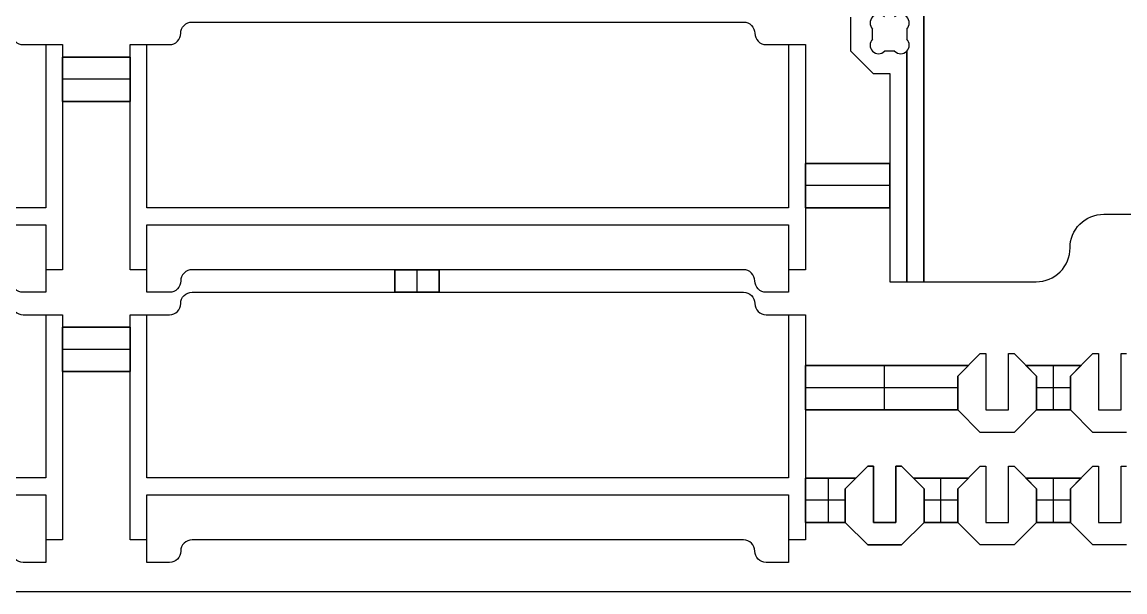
# Model space of a CAD drawing. Extents: x -158 to -62, y -42.7 to 5.3.
# Drawn here: x -126.59 to -102.1, y -42.67 to -30.02 of the extents above; entities that cross this region are included whole.
import ezdxf

# ---------------------------------------------------------------- set-up
doc = ezdxf.new("R2010")
doc.units = 0
doc.header["$MEASUREMENT"] = 0
for name, color, linetype in [('SOLIDS', 4, 'CONTINUOUS'), ('STOCK_PERIMETER', 1, 'CONTINUOUS'), ('TABS', 1, 'CONTINUOUS')]:
    doc.layers.add(name, color=color, linetype=linetype)

msp = doc.modelspace()

# ---------------------------------------------------------------- linework, layer by layer
at = {"layer": 'SOLIDS'}
for p, q in [((-106.57, -27.536, 0.238), (-106.57, -35.786, 0.238)), ((-106.57, -35.786, -0.137), (-106.57, -27.536, -0.137)), ((-108.195, -29.911, 0.238), (-108.195, -30.661, 0.238)), ((-108.195, -29.911, -0.5), (-108.195, -30.661, -0.5)), ((-107.705, -30.397, 0.238), (-107.705, -30.175, 0.238)), ((-107.705, -30.397, -0.5), (-107.705, -30.175, -0.5)), ((-107.705, -30.175, -0.5), (-107.705, -30.175, 0.238)), ((-106.945, -30.175, -0.5), (-106.945, -30.397, -0.5)), ((-106.945, -30.175, -0.5), (-106.945, -30.175, -0.137)), ((-106.945, -30.175, -0.137), (-106.945, -30.397, -0.137)), ((-126.57, -30.519, 0.238), (-126.07, -30.519, 0.238)), ((-126.57, -30.519, -0.5), (-126.57, -30.519, 0.238)), ((-126.57, -30.519, -0.5), (-125.695, -30.519, -0.5)), ((-126.07, -30.519, 0.238), (-126.07, -34.144, 0.238)), ((-126.07, -30.519, -0.137), (-126.07, -30.519, 0.238)), ((-126.07, -30.519, -0.137), (-125.695, -30.519, -0.137)), ((-126.07, -30.519, -0.137), (-126.07, -34.144, -0.137)), ((-125.695, -30.519, -0.5), (-125.695, -35.519, -0.5)), ((-125.695, -30.519, -0.137), (-125.695, -35.519, -0.137)), ((-125.695, -30.519, -0.137), (-125.695, -30.519, -0.5)), ((-124.195, -30.519, -0.5), (-124.195, -30.519, -0.137)), ((-124.195, -30.519, -0.5), (-123.32, -30.519, -0.5)), ((-124.195, -35.519, -0.5), (-124.195, -30.519, -0.5)), ((-124.195, -35.519, -0.137), (-124.195, -30.519, -0.137)), ((-124.195, -30.519, -0.137), (-123.82, -30.519, -0.137)), ((-123.82, -34.144, -0.137), (-123.82, -30.519, -0.137)), ((-123.82, -34.144, 0.238), (-123.82, -30.519, 0.238)), ((-123.82, -30.519, 0.238), (-123.82, -30.519, -0.137)), ((-123.82, -30.519, 0.238), (-123.32, -30.519, 0.238)), ((-123.32, -30.519, -0.5), (-123.32, -30.519, 0.238)), ((-110.07, -30.519, 0.238), (-109.57, -30.519, 0.238)), ((-110.07, -30.519, 0.238), (-110.07, -30.519, -0.5)), ((-110.07, -30.519, -0.5), (-109.195, -30.519, -0.5)), ((-109.57, -30.519, 0.238), (-109.57, -34.144, 0.238)), ((-109.57, -30.519, -0.137), (-109.57, -30.519, 0.238)), ((-109.57, -30.519, -0.137), (-109.195, -30.519, -0.137)), ((-109.57, -30.519, -0.137), (-109.57, -34.144, -0.137)), ((-109.195, -30.519, -0.5), (-109.195, -35.519, -0.5)), ((-109.195, -30.519, -0.137), (-109.195, -35.519, -0.137)), ((-109.195, -30.519, -0.137), (-109.195, -30.519, -0.5)), ((-107.705, -30.397, -0.5), (-107.705, -30.397, 0.238)), ((-106.945, -30.397, -0.5), (-106.945, -30.397, -0.137)), ((-108.195, -30.661, 0.238), (-107.695, -31.161, 0.238)), ((-108.195, -30.661, -0.5), (-107.695, -31.161, -0.5)), ((-108.195, -30.661, 0.238), (-108.195, -30.661, -0.5)), ((-107.214, -30.666, 0.238), (-107.437, -30.666, 0.238)), ((-107.214, -30.666, -0.5), (-107.437, -30.666, -0.5)), ((-107.437, -30.666, -0.5), (-107.437, -30.666, 0.238)), ((-107.214, -30.666, -0.5), (-107.214, -30.666, 0.238)), ((-106.945, -35.786, 0.238), (-106.945, -30.666, 0.238)), ((-106.945, -30.666, -0.137), (-106.945, -30.666, 0.238)), ((-106.945, -30.666, -0.137), (-106.945, -35.786, -0.137)), ((-107.695, -31.161, 0.238), (-107.32, -31.161, 0.238)), ((-107.695, -31.161, -0.5), (-107.32, -31.161, -0.5)), ((-107.695, -31.161, 0.238), (-107.695, -31.161, -0.5)), ((-107.32, -31.161, 0.238), (-107.32, -35.786, 0.238)), ((-107.32, -31.161, -0.5), (-107.32, -35.786, -0.5)), ((-107.32, -31.161, 0.238), (-107.32, -31.161, -0.5)), ((-126.07, -34.144, -0.137), (-140.32, -34.144, -0.137)), ((-126.07, -34.144, 0.238), (-140.32, -34.144, 0.238)), ((-126.07, -34.144, -0.137), (-126.07, -34.144, 0.238)), ((-109.57, -34.144, -0.137), (-123.82, -34.144, -0.137)), ((-123.82, -34.144, -0.137), (-123.82, -34.144, 0.238)), ((-109.57, -34.144, 0.238), (-123.82, -34.144, 0.238)), ((-109.57, -34.144, -0.137), (-109.57, -34.144, 0.238)), ((-102.57, -34.286, 0.238), (-102.57, -34.286, -0.5)), ((-140.32, -34.519, -0.137), (-126.07, -34.519, -0.137)), ((-140.32, -34.519, 0.238), (-126.07, -34.519, 0.238)), ((-126.07, -34.519, -0.137), (-126.07, -34.519, 0.238)), ((-126.07, -34.519, -0.137), (-126.07, -35.519, -0.137)), ((-126.07, -34.519, 0.238), (-126.07, -35.519, 0.238)), ((-123.82, -34.519, -0.137), (-109.57, -34.519, -0.137)), ((-123.82, -34.519, 0.238), (-109.57, -34.519, 0.238)), ((-123.82, -35.519, 0.238), (-123.82, -34.519, 0.238)), ((-123.82, -34.519, 0.238), (-123.82, -34.519, -0.137)), ((-123.82, -35.519, -0.137), (-123.82, -34.519, -0.137)), ((-109.57, -34.519, -0.137), (-109.57, -34.519, 0.238)), ((-109.57, -34.519, -0.137), (-109.57, -35.519, -0.137)), ((-109.57, -34.519, 0.238), (-109.57, -35.519, 0.238)), ((-126.07, -35.519, -0.5), (-126.07, -36.019, -0.5)), ((-125.695, -35.519, -0.5), (-126.07, -35.519, -0.5)), ((-126.07, -35.519, 0.238), (-126.07, -35.519, -0.137)), ((-126.07, -35.519, 0.238), (-126.07, -36.019, 0.238)), ((-126.07, -35.519, -0.137), (-126.07, -36.019, -0.137)), ((-125.695, -35.519, -0.137), (-126.07, -35.519, -0.137)), ((-126.07, -35.519, -0.137), (-126.07, -35.519, -0.5)), ((-125.695, -35.519, -0.137), (-125.695, -35.519, -0.5)), ((-123.82, -35.519, -0.5), (-124.195, -35.519, -0.5)), ((-123.82, -35.519, -0.137), (-124.195, -35.519, -0.137)), ((-124.195, -35.519, -0.137), (-124.195, -35.519, -0.5)), ((-123.82, -36.019, -0.5), (-123.82, -35.519, -0.5)), ((-123.82, -35.519, -0.137), (-123.82, -35.519, 0.238)), ((-123.82, -36.019, 0.238), (-123.82, -35.519, 0.238)), ((-123.82, -36.019, -0.137), (-123.82, -35.519, -0.137)), ((-123.82, -35.519, -0.137), (-123.82, -35.519, -0.5)), ((-109.57, -35.519, -0.5), (-109.57, -36.019, -0.5)), ((-109.195, -35.519, -0.5), (-109.57, -35.519, -0.5)), ((-109.57, -35.519, 0.238), (-109.57, -35.519, -0.137)), ((-109.57, -35.519, 0.238), (-109.57, -36.019, 0.238)), ((-109.57, -35.519, -0.137), (-109.57, -36.019, -0.137)), ((-109.195, -35.519, -0.137), (-109.57, -35.519, -0.137)), ((-109.57, -35.519, -0.137), (-109.57, -35.519, -0.5)), ((-109.195, -35.519, -0.137), (-109.195, -35.519, -0.5)), ((-107.32, -35.786, 0.238), (-106.945, -35.786, 0.238)), ((-107.32, -35.786, -0.5), (-106.57, -35.786, -0.5)), ((-107.32, -35.786, 0.238), (-107.32, -35.786, -0.5)), ((-106.945, -35.786, -0.137), (-106.945, -35.786, 0.238)), ((-106.945, -35.786, -0.137), (-106.57, -35.786, -0.137)), ((-106.57, -35.786, 0.238), (-104.07, -35.786, 0.238)), ((-106.57, -35.786, -0.5), (-106.57, -35.786, -0.137)), ((-106.57, -35.786, -0.5), (-104.07, -35.786, -0.5)), ((-106.57, -35.786, 0.238), (-106.57, -35.786, -0.137)), ((-104.07, -35.786, -0.5), (-104.07, -35.786, 0.238)), ((-126.07, -36.019, 0.238), (-126.07, -36.019, -0.137)), ((-126.07, -36.019, -0.137), (-126.07, -36.019, -0.5)), ((-123.82, -36.019, 0.238), (-123.82, -36.019, -0.137)), ((-123.82, -36.019, -0.137), (-123.82, -36.019, -0.5)), ((-109.57, -36.019, 0.238), (-109.57, -36.019, -0.137)), ((-109.57, -36.019, -0.137), (-109.57, -36.019, -0.5)), ((-126.57, -36.519, 0.238), (-126.07, -36.519, 0.238)), ((-126.57, -36.519, 0.238), (-126.57, -36.519, -0.5)), ((-126.57, -36.519, -0.5), (-125.695, -36.519, -0.5)), ((-126.07, -36.519, 0.238), (-126.07, -40.144, 0.238)), ((-126.07, -36.519, -0.137), (-126.07, -36.519, 0.238)), ((-126.07, -36.519, -0.137), (-125.695, -36.519, -0.137)), ((-126.07, -36.519, -0.137), (-126.07, -40.144, -0.137)), ((-125.695, -36.519, -0.5), (-125.695, -41.519, -0.5)), ((-125.695, -36.519, -0.137), (-125.695, -41.519, -0.137)), ((-125.695, -36.519, -0.137), (-125.695, -36.519, -0.5)), ((-124.195, -36.519, -0.5), (-124.195, -36.519, -0.137)), ((-124.195, -36.519, -0.5), (-123.32, -36.519, -0.5)), ((-124.195, -41.519, -0.5), (-124.195, -36.519, -0.5)), ((-124.195, -41.519, -0.137), (-124.195, -36.519, -0.137)), ((-124.195, -36.519, -0.137), (-123.82, -36.519, -0.137)), ((-123.82, -40.144, -0.137), (-123.82, -36.519, -0.137)), ((-123.82, -40.144, 0.238), (-123.82, -36.519, 0.238)), ((-123.82, -36.519, 0.238), (-123.82, -36.519, -0.137)), ((-123.82, -36.519, 0.238), (-123.32, -36.519, 0.238)), ((-123.32, -36.519, 0.238), (-123.32, -36.519, -0.5)), ((-110.07, -36.519, 0.238), (-109.57, -36.519, 0.238)), ((-110.07, -36.519, -0.5), (-110.07, -36.519, 0.238)), ((-110.07, -36.519, -0.5), (-109.195, -36.519, -0.5)), ((-109.57, -36.519, 0.238), (-109.57, -40.144, 0.238)), ((-109.57, -36.519, -0.137), (-109.57, -36.519, 0.238)), ((-109.57, -36.519, -0.137), (-109.195, -36.519, -0.137)), ((-109.57, -36.519, -0.137), (-109.57, -40.144, -0.137)), ((-109.195, -36.519, -0.5), (-109.195, -41.519, -0.5)), ((-109.195, -36.519, -0.137), (-109.195, -41.519, -0.137)), ((-109.195, -36.519, -0.137), (-109.195, -36.519, -0.5)), ((-105.812, -37.882, 0.238), (-105.312, -37.382, 0.238)), ((-105.812, -37.882, -0.5), (-105.312, -37.382, -0.5)), ((-105.312, -37.382, 0.238), (-105.187, -37.382, 0.238)), ((-105.312, -37.382, -0.5), (-105.312, -37.382, 0.238)), ((-105.312, -37.382, -0.5), (-105.187, -37.382, -0.5)), ((-105.187, -37.382, 0.238), (-105.187, -38.632, 0.238)), ((-105.187, -37.382, -0.5), (-105.187, -37.382, 0.238)), ((-105.187, -37.382, -0.5), (-105.187, -38.632, -0.5)), ((-104.687, -37.382, 0.238), (-104.562, -37.382, 0.238)), ((-104.687, -38.632, 0.238), (-104.687, -37.382, 0.238)), ((-104.687, -37.382, 0.238), (-104.687, -37.382, -0.5)), ((-104.687, -37.382, -0.5), (-104.562, -37.382, -0.5)), ((-104.687, -38.632, -0.5), (-104.687, -37.382, -0.5)), ((-104.562, -37.382, 0.238), (-104.062, -37.882, 0.238)), ((-104.562, -37.382, -0.5), (-104.562, -37.382, 0.238)), ((-104.562, -37.382, -0.5), (-104.062, -37.882, -0.5)), ((-103.312, -37.882, 0.238), (-102.812, -37.382, 0.238)), ((-103.312, -37.882, -0.5), (-102.812, -37.382, -0.5)), ((-102.812, -37.382, 0.238), (-102.687, -37.382, 0.238)), ((-102.812, -37.382, -0.5), (-102.812, -37.382, 0.238)), ((-102.812, -37.382, -0.5), (-102.687, -37.382, -0.5)), ((-102.687, -37.382, 0.238), (-102.687, -38.632, 0.238)), ((-102.687, -37.382, -0.5), (-102.687, -37.382, 0.238)), ((-102.687, -37.382, -0.5), (-102.687, -38.632, -0.5)), ((-102.187, -37.382, 0.238), (-102.062, -37.382, 0.238)), ((-102.187, -38.632, 0.238), (-102.187, -37.382, 0.238)), ((-102.187, -37.382, 0.238), (-102.187, -37.382, -0.5)), ((-102.187, -37.382, -0.5), (-102.062, -37.382, -0.5)), ((-102.187, -38.632, -0.5), (-102.187, -37.382, -0.5)), ((-105.812, -38.632, 0.238), (-105.812, -37.882, 0.238)), ((-105.812, -38.632, -0.5), (-105.812, -37.882, -0.5)), ((-105.812, -37.882, -0.5), (-105.812, -37.882, 0.238)), ((-104.062, -37.882, 0.238), (-104.062, -38.632, 0.238)), ((-104.062, -37.882, -0.5), (-104.062, -37.882, 0.238)), ((-104.062, -37.882, -0.5), (-104.062, -38.632, -0.5)), ((-103.312, -38.632, 0.238), (-103.312, -37.882, 0.238)), ((-103.312, -38.632, -0.5), (-103.312, -37.882, -0.5)), ((-103.312, -37.882, -0.5), (-103.312, -37.882, 0.238)), ((-105.312, -39.132, 0.238), (-105.812, -38.632, 0.238)), ((-105.312, -39.132, -0.5), (-105.812, -38.632, -0.5)), ((-105.812, -38.632, -0.5), (-105.812, -38.632, 0.238)), ((-105.187, -38.632, 0.238), (-104.687, -38.632, 0.238)), ((-105.187, -38.632, -0.5), (-105.187, -38.632, 0.238)), ((-105.187, -38.632, -0.5), (-104.687, -38.632, -0.5)), ((-104.687, -38.632, -0.5), (-104.687, -38.632, 0.238)), ((-104.062, -38.632, 0.238), (-104.562, -39.132, 0.238)), ((-104.062, -38.632, -0.5), (-104.562, -39.132, -0.5)), ((-104.062, -38.632, -0.5), (-104.062, -38.632, 0.238)), ((-102.812, -39.132, 0.238), (-103.312, -38.632, 0.238)), ((-102.812, -39.132, -0.5), (-103.312, -38.632, -0.5)), ((-103.312, -38.632, -0.5), (-103.312, -38.632, 0.238)), ((-102.687, -38.632, 0.238), (-102.187, -38.632, 0.238)), ((-102.687, -38.632, -0.5), (-102.687, -38.632, 0.238)), ((-102.687, -38.632, -0.5), (-102.187, -38.632, -0.5)), ((-102.187, -38.632, -0.5), (-102.187, -38.632, 0.238)), ((-104.562, -39.132, 0.238), (-105.312, -39.132, 0.238)), ((-104.562, -39.132, -0.5), (-105.312, -39.132, -0.5)), ((-105.312, -39.132, -0.5), (-105.312, -39.132, 0.238)), ((-104.562, -39.132, -0.5), (-104.562, -39.132, 0.238)), ((-102.062, -39.132, 0.238), (-102.812, -39.132, 0.238)), ((-102.062, -39.132, -0.5), (-102.812, -39.132, -0.5)), ((-102.812, -39.132, -0.5), (-102.812, -39.132, 0.238)), ((-108.312, -40.382, 0.238), (-107.812, -39.882, 0.238)), ((-107.812, -39.882, -0.5), (-108.312, -40.382, -0.5)), ((-107.812, -39.882, 0.238), (-107.687, -39.882, 0.238)), ((-107.687, -39.882, -0.5), (-107.812, -39.882, -0.5)), ((-107.812, -39.882, -0.5), (-107.812, -39.882, 0.238)), ((-107.687, -39.882, 0.238), (-107.687, -41.132, 0.238)), ((-107.687, -41.132, -0.5), (-107.687, -39.882, -0.5)), ((-107.687, -39.882, -0.5), (-107.687, -39.882, 0.238)), ((-107.187, -41.132, 0.238), (-107.187, -39.882, 0.238)), ((-107.187, -39.882, 0.238), (-107.062, -39.882, 0.238)), ((-107.062, -39.882, -0.5), (-107.187, -39.882, -0.5)), ((-107.187, -39.882, -0.5), (-107.187, -39.882, 0.238)), ((-107.187, -39.882, -0.5), (-107.187, -41.132, -0.5)), ((-107.062, -39.882, 0.238), (-106.562, -40.382, 0.238)), ((-106.562, -40.382, -0.5), (-107.062, -39.882, -0.5)), ((-107.062, -39.882, -0.5), (-107.062, -39.882, 0.238)), ((-105.812, -40.382, 0.238), (-105.312, -39.882, 0.238)), ((-105.812, -40.382, -0.5), (-105.312, -39.882, -0.5)), ((-105.312, -39.882, 0.238), (-105.187, -39.882, 0.238)), ((-105.312, -39.882, -0.5), (-105.312, -39.882, 0.238)), ((-105.312, -39.882, -0.5), (-105.187, -39.882, -0.5)), ((-105.187, -39.882, 0.238), (-105.187, -41.132, 0.238)), ((-105.187, -39.882, 0.238), (-105.187, -39.882, -0.5)), ((-105.187, -39.882, -0.5), (-105.187, -41.132, -0.5)), ((-104.687, -41.132, 0.238), (-104.687, -39.882, 0.238)), ((-104.687, -39.882, 0.238), (-104.562, -39.882, 0.238)), ((-104.687, -41.132, -0.5), (-104.687, -39.882, -0.5)), ((-104.687, -39.882, -0.5), (-104.687, -39.882, 0.238)), ((-104.687, -39.882, -0.5), (-104.562, -39.882, -0.5)), ((-104.562, -39.882, 0.238), (-104.062, -40.382, 0.238)), ((-104.562, -39.882, -0.5), (-104.562, -39.882, 0.238)), ((-104.562, -39.882, -0.5), (-104.062, -40.382, -0.5)), ((-103.312, -40.382, 0.238), (-102.812, -39.882, 0.238)), ((-103.312, -40.382, -0.5), (-102.812, -39.882, -0.5)), ((-102.812, -39.882, 0.238), (-102.687, -39.882, 0.238)), ((-102.812, -39.882, -0.5), (-102.812, -39.882, 0.238)), ((-102.812, -39.882, -0.5), (-102.687, -39.882, -0.5)), ((-102.687, -39.882, 0.238), (-102.687, -41.132, 0.238)), ((-102.687, -39.882, 0.238), (-102.687, -39.882, -0.5)), ((-102.687, -39.882, -0.5), (-102.687, -41.132, -0.5)), ((-102.187, -41.132, 0.238), (-102.187, -39.882, 0.238)), ((-102.187, -39.882, 0.238), (-102.062, -39.882, 0.238)), ((-102.187, -41.132, -0.5), (-102.187, -39.882, -0.5)), ((-102.187, -39.882, -0.5), (-102.187, -39.882, 0.238)), ((-102.187, -39.882, -0.5), (-102.062, -39.882, -0.5)), ((-126.07, -40.144, -0.137), (-140.32, -40.144, -0.137)), ((-126.07, -40.144, 0.238), (-140.32, -40.144, 0.238)), ((-126.07, -40.144, -0.137), (-126.07, -40.144, 0.238)), ((-109.57, -40.144, -0.137), (-123.82, -40.144, -0.137)), ((-123.82, -40.144, -0.137), (-123.82, -40.144, 0.238)), ((-109.57, -40.144, 0.238), (-123.82, -40.144, 0.238)), ((-109.57, -40.144, -0.137), (-109.57, -40.144, 0.238)), ((-108.312, -41.132, 0.238), (-108.312, -40.382, 0.238)), ((-108.312, -40.382, -0.5), (-108.312, -40.382, 0.238)), ((-108.312, -40.382, -0.5), (-108.312, -41.132, -0.5)), ((-106.562, -40.382, 0.238), (-106.562, -41.132, 0.238)), ((-106.562, -41.132, -0.5), (-106.562, -40.382, -0.5)), ((-106.562, -40.382, -0.5), (-106.562, -40.382, 0.238)), ((-105.812, -41.132, 0.238), (-105.812, -40.382, 0.238)), ((-105.812, -41.132, -0.5), (-105.812, -40.382, -0.5)), ((-105.812, -40.382, -0.5), (-105.812, -40.382, 0.238)), ((-104.062, -40.382, 0.238), (-104.062, -41.132, 0.238)), ((-104.062, -40.382, -0.5), (-104.062, -40.382, 0.238)), ((-104.062, -40.382, -0.5), (-104.062, -41.132, -0.5)), ((-103.312, -41.132, 0.238), (-103.312, -40.382, 0.238)), ((-103.312, -41.132, -0.5), (-103.312, -40.382, -0.5)), ((-103.312, -40.382, -0.5), (-103.312, -40.382, 0.238)), ((-140.32, -40.519, -0.137), (-126.07, -40.519, -0.137)), ((-140.32, -40.519, 0.238), (-126.07, -40.519, 0.238)), ((-126.07, -40.519, -0.137), (-126.07, -40.519, 0.238)), ((-126.07, -40.519, -0.137), (-126.07, -41.519, -0.137)), ((-126.07, -40.519, 0.238), (-126.07, -41.519, 0.238)), ((-123.82, -40.519, -0.137), (-109.57, -40.519, -0.137)), ((-123.82, -40.519, 0.238), (-109.57, -40.519, 0.238)), ((-123.82, -41.519, 0.238), (-123.82, -40.519, 0.238)), ((-123.82, -40.519, 0.238), (-123.82, -40.519, -0.137)), ((-123.82, -41.519, -0.137), (-123.82, -40.519, -0.137)), ((-109.57, -40.519, -0.137), (-109.57, -40.519, 0.238)), ((-109.57, -40.519, -0.137), (-109.57, -41.519, -0.137)), ((-109.57, -40.519, 0.238), (-109.57, -41.519, 0.238)), ((-107.812, -41.632, 0.238), (-108.312, -41.132, 0.238)), ((-108.312, -41.132, -0.5), (-108.312, -41.132, 0.238)), ((-108.312, -41.132, -0.5), (-107.812, -41.632, -0.5)), ((-107.687, -41.132, 0.238), (-107.187, -41.132, 0.238)), ((-107.187, -41.132, -0.5), (-107.687, -41.132, -0.5)), ((-107.687, -41.132, -0.5), (-107.687, -41.132, 0.238)), ((-107.187, -41.132, 0.238), (-107.187, -41.132, -0.5)), ((-106.562, -41.132, 0.238), (-107.062, -41.632, 0.238)), ((-107.062, -41.632, -0.5), (-106.562, -41.132, -0.5)), ((-106.562, -41.132, -0.5), (-106.562, -41.132, 0.238)), ((-105.312, -41.632, 0.238), (-105.812, -41.132, 0.238)), ((-105.312, -41.632, -0.5), (-105.812, -41.132, -0.5)), ((-105.812, -41.132, -0.5), (-105.812, -41.132, 0.238)), ((-105.187, -41.132, 0.238), (-104.687, -41.132, 0.238)), ((-105.187, -41.132, -0.5), (-105.187, -41.132, 0.238)), ((-105.187, -41.132, -0.5), (-104.687, -41.132, -0.5)), ((-104.687, -41.132, -0.5), (-104.687, -41.132, 0.238)), ((-104.062, -41.132, 0.238), (-104.562, -41.632, 0.238)), ((-104.062, -41.132, -0.5), (-104.562, -41.632, -0.5)), ((-104.062, -41.132, -0.5), (-104.062, -41.132, 0.238)), ((-102.812, -41.632, 0.238), (-103.312, -41.132, 0.238)), ((-102.812, -41.632, -0.5), (-103.312, -41.132, -0.5)), ((-103.312, -41.132, -0.5), (-103.312, -41.132, 0.238)), ((-102.687, -41.132, 0.238), (-102.187, -41.132, 0.238)), ((-102.687, -41.132, -0.5), (-102.687, -41.132, 0.238)), ((-102.687, -41.132, -0.5), (-102.187, -41.132, -0.5)), ((-102.187, -41.132, -0.5), (-102.187, -41.132, 0.238)), ((-126.07, -41.519, -0.5), (-126.07, -42.019, -0.5)), ((-125.695, -41.519, -0.5), (-126.07, -41.519, -0.5)), ((-126.07, -41.519, 0.238), (-126.07, -41.519, -0.137)), ((-126.07, -41.519, 0.238), (-126.07, -42.019, 0.238)), ((-126.07, -41.519, -0.137), (-126.07, -42.019, -0.137)), ((-125.695, -41.519, -0.137), (-126.07, -41.519, -0.137)), ((-126.07, -41.519, -0.137), (-126.07, -41.519, -0.5)), ((-125.695, -41.519, -0.137), (-125.695, -41.519, -0.5)), ((-123.82, -41.519, -0.5), (-124.195, -41.519, -0.5)), ((-123.82, -41.519, -0.137), (-124.195, -41.519, -0.137)), ((-124.195, -41.519, -0.137), (-124.195, -41.519, -0.5)), ((-123.82, -42.019, -0.5), (-123.82, -41.519, -0.5)), ((-123.82, -41.519, -0.137), (-123.82, -41.519, 0.238)), ((-123.82, -42.019, 0.238), (-123.82, -41.519, 0.238)), ((-123.82, -42.019, -0.137), (-123.82, -41.519, -0.137)), ((-123.82, -41.519, -0.137), (-123.82, -41.519, -0.5)), ((-109.57, -41.519, -0.5), (-109.57, -42.019, -0.5)), ((-109.195, -41.519, -0.5), (-109.57, -41.519, -0.5)), ((-109.57, -41.519, 0.238), (-109.57, -41.519, -0.137)), ((-109.57, -41.519, 0.238), (-109.57, -42.019, 0.238)), ((-109.57, -41.519, -0.137), (-109.57, -42.019, -0.137)), ((-109.195, -41.519, -0.137), (-109.57, -41.519, -0.137)), ((-109.57, -41.519, -0.137), (-109.57, -41.519, -0.5)), ((-109.195, -41.519, -0.137), (-109.195, -41.519, -0.5)), ((-107.062, -41.632, 0.238), (-107.812, -41.632, 0.238)), ((-107.812, -41.632, -0.5), (-107.812, -41.632, 0.238)), ((-107.812, -41.632, -0.5), (-107.062, -41.632, -0.5)), ((-107.062, -41.632, -0.5), (-107.062, -41.632, 0.238)), ((-104.562, -41.632, 0.238), (-105.312, -41.632, 0.238)), ((-104.562, -41.632, -0.5), (-105.312, -41.632, -0.5)), ((-105.312, -41.632, -0.5), (-105.312, -41.632, 0.238)), ((-104.562, -41.632, -0.5), (-104.562, -41.632, 0.238)), ((-102.062, -41.632, 0.238), (-102.812, -41.632, 0.238)), ((-102.062, -41.632, -0.5), (-102.812, -41.632, -0.5)), ((-102.812, -41.632, -0.5), (-102.812, -41.632, 0.238)), ((-126.07, -42.019, -0.137), (-126.07, -42.019, 0.238)), ((-126.07, -42.019, -0.137), (-126.07, -42.019, -0.5)), ((-123.82, -42.019, -0.137), (-123.82, -42.019, 0.238)), ((-123.82, -42.019, -0.137), (-123.82, -42.019, -0.5)), ((-109.57, -42.019, -0.137), (-109.57, -42.019, 0.238)), ((-109.57, -42.019, -0.137), (-109.57, -42.019, -0.5))]:
    msp.add_line(p, q, dxfattribs=at)
for points in [[(-139.82, -30.519, 0.414214), (-139.57, -30.269, -0.414214), (-139.32, -30.019), (-127.07, -30.019, -0.414214), (-126.82, -30.269, 0.414214), (-126.57, -30.519)], [(-139.82, -30.519, 0.414214), (-139.57, -30.269, -0.414214), (-139.32, -30.019), (-127.07, -30.019, -0.414214), (-126.82, -30.269, 0.414214), (-126.57, -30.519)], [(-123.32, -30.519, 0.414214), (-123.07, -30.269, -0.414214), (-122.82, -30.019), (-110.57, -30.019, -0.414214), (-110.32, -30.269, 0.414214), (-110.07, -30.519)], [(-123.32, -30.519, 0.414214), (-123.07, -30.269, -0.414214), (-122.82, -30.019), (-110.57, -30.019, -0.414214), (-110.32, -30.269, 0.414214), (-110.07, -30.519)], [(-104.07, -35.786, 0.414214), (-103.32, -35.036, -0.414214), (-102.57, -34.286)], [(-104.07, -35.786, 0.414214), (-103.32, -35.036, -0.414214), (-102.57, -34.286)], [(-102.57, -34.286), (-98.07, -34.286, -0.414214), (-97.32, -35.036, 0.414214), (-96.57, -35.786), (-93.82, -35.786)], [(-102.57, -34.286), (-98.07, -34.286, -0.414214), (-97.32, -35.036, 0.414214), (-96.57, -35.786), (-93.07, -35.786)], [(-126.07, -36.019), (-126.57, -36.019, -0.414214), (-126.82, -35.769, 0.414214), (-127.07, -35.519), (-139.32, -35.519, 0.414214), (-139.57, -35.769, -0.414214), (-139.82, -36.019), (-140.32, -36.019)], [(-126.07, -36.019), (-126.57, -36.019, -0.414214), (-126.82, -35.769, 0.414214), (-127.07, -35.519), (-139.32, -35.519, 0.414214), (-139.57, -35.769, -0.414214), (-139.82, -36.019), (-140.32, -36.019)], [(-109.57, -36.019), (-110.07, -36.019, -0.414214), (-110.32, -35.769, 0.414214), (-110.57, -35.519), (-122.82, -35.519, 0.414214), (-123.07, -35.769, -0.414214), (-123.32, -36.019), (-123.82, -36.019)], [(-109.57, -36.019), (-110.07, -36.019, -0.414214), (-110.32, -35.769, 0.414214), (-110.57, -35.519), (-122.82, -35.519, 0.414214), (-123.07, -35.769, -0.414214), (-123.32, -36.019), (-123.82, -36.019)], [(-139.82, -36.519, 0.414214), (-139.57, -36.269, -0.414214), (-139.32, -36.019), (-127.07, -36.019, -0.414214), (-126.82, -36.269, 0.414214), (-126.57, -36.519)], [(-139.82, -36.519, 0.414214), (-139.57, -36.269, -0.414214), (-139.32, -36.019), (-127.07, -36.019, -0.414214), (-126.82, -36.269, 0.414214), (-126.57, -36.519)], [(-123.32, -36.519, 0.414214), (-123.07, -36.269, -0.414214), (-122.82, -36.019), (-110.57, -36.019, -0.414214), (-110.32, -36.269, 0.414214), (-110.07, -36.519)], [(-123.32, -36.519, 0.414214), (-123.07, -36.269, -0.414214), (-122.82, -36.019), (-110.57, -36.019, -0.414214), (-110.32, -36.269, 0.414214), (-110.07, -36.519)], [(-126.07, -42.019), (-126.57, -42.019, -0.414214), (-126.82, -41.769, 0.414214), (-127.07, -41.519), (-139.32, -41.519, 0.414214), (-139.57, -41.769, -0.414214), (-139.82, -42.019), (-140.32, -42.019)], [(-126.07, -42.019), (-126.57, -42.019, -0.414214), (-126.82, -41.769, 0.414214), (-127.07, -41.519), (-139.32, -41.519, 0.414214), (-139.57, -41.769, -0.414214), (-139.82, -42.019), (-140.32, -42.019)], [(-109.57, -42.019), (-110.07, -42.019, -0.414214), (-110.32, -41.769, 0.414214), (-110.57, -41.519), (-122.82, -41.519, 0.414214), (-123.07, -41.769, -0.414214), (-123.32, -42.019), (-123.82, -42.019)], [(-109.57, -42.019), (-110.07, -42.019, -0.414214), (-110.32, -41.769, 0.414214), (-110.57, -41.519), (-122.82, -41.519, 0.414214), (-123.07, -41.769, -0.414214), (-123.32, -42.019), (-123.82, -42.019)]]:
    msp.add_lwpolyline(points, format="xyb", dxfattribs=at)
for centre, start, end in [((-107.571, -30.04, 0.238), 45, 225), ((-107.571, -30.04, -0.5), 45, 225), ((-107.08, -30.04, -0.5), 315, 135), ((-107.08, -30.04, -0.137), 315, 45), ((-107.571, -30.532, 0.238), 135, 315), ((-107.571, -30.532, -0.5), 135, 315), ((-107.08, -30.532, -0.5), 225, 45), ((-107.08, -30.532, -0.137), 315, 45), ((-107.08, -30.532, 0.238), 225, 315)]:
    msp.add_arc(centre, 0.19, start, end, dxfattribs=at)
at = {"layer": 'STOCK_PERIMETER'}
msp.add_lwpolyline([(-158.023, -42.674), (-158.023, 5.326), (-62.023, 5.326), (-62.023, -42.674)], close=True, dxfattribs=at)
at = {"layer": 'TABS'}
for p, q in [((-125.695, -30.797, -0.5), (-125.695, -31.781, -0.5)), ((-125.695, -30.797, -0.5), (-125.695, -30.797, -0.382)), ((-125.695, -31.781, -0.382), (-125.695, -30.797, -0.382)), ((-124.195, -30.797, -0.5), (-125.695, -30.797, -0.5)), ((-124.195, -30.797, -0.382), (-125.695, -30.797, -0.382)), ((-125.695, -30.797, -0.441), (-124.195, -30.797, -0.441)), ((-124.195, -31.781, -0.5), (-124.195, -30.797, -0.5)), ((-124.195, -30.797, -0.382), (-124.195, -30.797, -0.5)), ((-124.195, -30.797, -0.382), (-124.195, -31.781, -0.382)), ((-124.195, -31.289, -0.5), (-125.695, -31.289, -0.5)), ((-124.195, -31.289, -0.382), (-125.695, -31.289, -0.382)), ((-125.695, -31.781, -0.382), (-125.695, -31.781, -0.5)), ((-125.695, -31.781, -0.5), (-124.195, -31.781, -0.5)), ((-125.695, -31.781, -0.382), (-124.195, -31.781, -0.382)), ((-124.195, -31.781, -0.441), (-125.695, -31.781, -0.441)), ((-124.195, -31.781, -0.5), (-124.195, -31.781, -0.382)), ((-107.32, -33.16, -0.5), (-109.195, -33.16, -0.5)), ((-107.32, -33.16, -0.382), (-109.195, -33.16, -0.382)), ((-109.195, -33.16, -0.5), (-109.195, -33.16, -0.382)), ((-109.195, -34.144, -0.382), (-109.195, -33.16, -0.382)), ((-109.195, -33.16, -0.5), (-109.195, -34.144, -0.5)), ((-109.195, -33.16, -0.441), (-107.32, -33.16, -0.441)), ((-107.32, -33.16, -0.5), (-107.32, -34.144, -0.5)), ((-107.32, -33.16, -0.5), (-107.32, -33.16, -0.382)), ((-107.32, -34.144, -0.382), (-107.32, -33.16, -0.382)), ((-107.32, -33.652, -0.5), (-109.195, -33.652, -0.5)), ((-107.32, -33.652, -0.382), (-109.195, -33.652, -0.382)), ((-109.195, -34.144, -0.382), (-109.195, -34.144, -0.5)), ((-109.195, -34.144, -0.5), (-107.32, -34.144, -0.5)), ((-109.195, -34.144, -0.382), (-107.32, -34.144, -0.382)), ((-107.32, -34.144, -0.441), (-109.195, -34.144, -0.441)), ((-107.32, -34.144, -0.382), (-107.32, -34.144, -0.5)), ((-118.314, -35.519, -0.382), (-118.314, -35.519, -0.5)), ((-117.33, -35.519, -0.5), (-118.314, -35.519, -0.5)), ((-118.314, -35.519, -0.382), (-117.33, -35.519, -0.382)), ((-118.314, -35.519, -0.5), (-118.314, -36.019, -0.5)), ((-118.314, -35.519, -0.382), (-118.314, -36.019, -0.382)), ((-118.314, -36.019, -0.441), (-118.314, -35.519, -0.441)), ((-117.822, -36.019, -0.5), (-117.822, -35.519, -0.5)), ((-117.822, -36.019, -0.382), (-117.822, -35.519, -0.382)), ((-117.33, -35.519, -0.5), (-117.33, -35.519, -0.382)), ((-117.33, -36.019, -0.5), (-117.33, -35.519, -0.5)), ((-117.33, -36.019, -0.382), (-117.33, -35.519, -0.382)), ((-117.33, -35.519, -0.441), (-117.33, -36.019, -0.441)), ((-118.314, -36.019, -0.5), (-117.33, -36.019, -0.5)), ((-118.314, -36.019, -0.5), (-118.314, -36.019, -0.382)), ((-117.33, -36.019, -0.382), (-118.314, -36.019, -0.382)), ((-117.33, -36.019, -0.382), (-117.33, -36.019, -0.5)), ((-125.695, -36.797, -0.5), (-125.695, -37.781, -0.5)), ((-125.695, -36.797, -0.5), (-125.695, -36.797, -0.382)), ((-125.695, -37.781, -0.382), (-125.695, -36.797, -0.382)), ((-124.195, -36.797, -0.5), (-125.695, -36.797, -0.5)), ((-124.195, -36.797, -0.382), (-125.695, -36.797, -0.382)), ((-125.695, -36.797, -0.441), (-124.195, -36.797, -0.441)), ((-124.195, -36.797, -0.382), (-124.195, -36.797, -0.5)), ((-124.195, -36.797, -0.382), (-124.195, -37.781, -0.382)), ((-124.195, -37.781, -0.5), (-124.195, -36.797, -0.5)), ((-124.195, -37.289, -0.5), (-125.695, -37.289, -0.5)), ((-124.195, -37.289, -0.382), (-125.695, -37.289, -0.382)), ((-109.195, -37.648, -0.5), (-109.195, -37.648, -0.382)), ((-109.195, -38.632, -0.382), (-109.195, -37.648, -0.382)), ((-109.195, -37.648, -0.5), (-109.195, -38.632, -0.5)), ((-105.578, -37.648, -0.5), (-109.195, -37.648, -0.5)), ((-105.578, -37.648, -0.382), (-109.195, -37.648, -0.382)), ((-109.195, -37.648, -0.441), (-105.578, -37.648, -0.441)), ((-107.44, -38.632, -0.5), (-107.44, -37.648, -0.5)), ((-107.44, -37.648, -0.5), (-107.44, -37.648, -0.382)), ((-107.44, -38.632, -0.382), (-107.44, -37.648, -0.382)), ((-105.812, -37.882, -0.5), (-105.578, -37.648, -0.5)), ((-105.578, -37.648, -0.382), (-105.812, -37.882, -0.382)), ((-105.578, -37.648, -0.382), (-105.578, -37.648, -0.5)), ((-103.078, -37.648, -0.5), (-104.297, -37.648, -0.5)), ((-103.078, -37.648, -0.382), (-104.297, -37.648, -0.382)), ((-104.297, -37.648, -0.5), (-104.297, -37.648, -0.382)), ((-104.062, -37.882, -0.382), (-104.297, -37.648, -0.382)), ((-104.297, -37.648, -0.5), (-104.062, -37.882, -0.5)), ((-104.297, -37.648, -0.441), (-103.078, -37.648, -0.441)), ((-103.687, -38.632, -0.5), (-103.687, -37.648, -0.5)), ((-103.687, -37.648, -0.5), (-103.687, -37.648, -0.382)), ((-103.687, -38.632, -0.382), (-103.687, -37.648, -0.382)), ((-103.312, -37.882, -0.5), (-103.078, -37.648, -0.5)), ((-103.078, -37.648, -0.382), (-103.312, -37.882, -0.382)), ((-103.078, -37.648, -0.382), (-103.078, -37.648, -0.5)), ((-125.695, -37.781, -0.382), (-125.695, -37.781, -0.5)), ((-125.695, -37.781, -0.5), (-124.195, -37.781, -0.5)), ((-125.695, -37.781, -0.382), (-124.195, -37.781, -0.382)), ((-124.195, -37.781, -0.441), (-125.695, -37.781, -0.441)), ((-124.195, -37.781, -0.5), (-124.195, -37.781, -0.382)), ((-105.812, -37.882, -0.5), (-105.812, -37.882, -0.382)), ((-105.812, -38.632, -0.5), (-105.812, -37.882, -0.5)), ((-105.812, -37.882, -0.382), (-105.812, -38.632, -0.382)), ((-104.062, -37.882, -0.5), (-104.062, -37.882, -0.382)), ((-104.062, -37.882, -0.5), (-104.062, -38.632, -0.5)), ((-104.062, -38.632, -0.382), (-104.062, -37.882, -0.382)), ((-103.312, -37.882, -0.5), (-103.312, -37.882, -0.382)), ((-103.312, -38.632, -0.5), (-103.312, -37.882, -0.5)), ((-103.312, -37.882, -0.382), (-103.312, -38.632, -0.382)), ((-105.812, -38.14, -0.5), (-109.195, -38.14, -0.5)), ((-105.812, -38.14, -0.382), (-109.195, -38.14, -0.382)), ((-103.312, -38.14, -0.5), (-104.062, -38.14, -0.5)), ((-103.312, -38.14, -0.382), (-104.062, -38.14, -0.382)), ((-105.812, -38.257, -0.382), (-105.812, -38.257, -0.5)), ((-104.062, -38.257, -0.382), (-104.062, -38.257, -0.5)), ((-103.312, -38.257, -0.382), (-103.312, -38.257, -0.5)), ((-109.195, -38.632, -0.382), (-109.195, -38.632, -0.5)), ((-109.195, -38.632, -0.5), (-105.812, -38.632, -0.5)), ((-109.195, -38.632, -0.382), (-105.812, -38.632, -0.382)), ((-105.812, -38.632, -0.441), (-109.195, -38.632, -0.441)), ((-107.44, -38.632, -0.5), (-107.44, -38.632, -0.382)), ((-105.812, -38.632, -0.5), (-105.812, -38.632, -0.382)), ((-104.062, -38.632, -0.5), (-104.062, -38.632, -0.382)), ((-104.062, -38.632, -0.5), (-103.312, -38.632, -0.5)), ((-104.062, -38.632, -0.382), (-103.312, -38.632, -0.382)), ((-103.312, -38.632, -0.441), (-104.062, -38.632, -0.441)), ((-103.687, -38.632, -0.5), (-103.687, -38.632, -0.382)), ((-103.312, -38.632, -0.5), (-103.312, -38.632, -0.382)), ((-109.195, -40.148, -0.5), (-109.195, -40.148, -0.382)), ((-109.195, -41.132, -0.382), (-109.195, -40.148, -0.382)), ((-109.195, -40.148, -0.5), (-109.195, -41.132, -0.5)), ((-108.078, -40.148, -0.5), (-109.195, -40.148, -0.5)), ((-108.078, -40.148, -0.382), (-109.195, -40.148, -0.382)), ((-109.195, -40.148, -0.441), (-108.078, -40.148, -0.441)), ((-108.687, -41.132, -0.5), (-108.687, -40.148, -0.5)), ((-108.687, -40.148, -0.5), (-108.687, -40.148, -0.382)), ((-108.687, -41.132, -0.382), (-108.687, -40.148, -0.382)), ((-108.312, -40.382, -0.382), (-108.078, -40.148, -0.382)), ((-108.078, -40.148, -0.5), (-108.312, -40.382, -0.5)), ((-108.078, -40.148, -0.5), (-108.078, -40.148, -0.382)), ((-105.578, -40.148, -0.5), (-106.797, -40.148, -0.5)), ((-105.578, -40.148, -0.382), (-106.797, -40.148, -0.382)), ((-106.562, -40.382, -0.5), (-106.797, -40.148, -0.5)), ((-106.797, -40.148, -0.382), (-106.797, -40.148, -0.5)), ((-106.797, -40.148, -0.382), (-106.562, -40.382, -0.382)), ((-106.797, -40.148, -0.441), (-105.578, -40.148, -0.441)), ((-106.187, -41.132, -0.5), (-106.187, -40.148, -0.5)), ((-106.187, -40.148, -0.5), (-106.187, -40.148, -0.382)), ((-106.187, -41.132, -0.382), (-106.187, -40.148, -0.382)), ((-105.812, -40.382, -0.5), (-105.578, -40.148, -0.5)), ((-105.578, -40.148, -0.382), (-105.812, -40.382, -0.382)), ((-105.578, -40.148, -0.382), (-105.578, -40.148, -0.5)), ((-103.078, -40.148, -0.5), (-104.297, -40.148, -0.5)), ((-103.078, -40.148, -0.382), (-104.297, -40.148, -0.382)), ((-104.297, -40.148, -0.5), (-104.297, -40.148, -0.382)), ((-104.062, -40.382, -0.382), (-104.297, -40.148, -0.382)), ((-104.297, -40.148, -0.5), (-104.062, -40.382, -0.5)), ((-104.297, -40.148, -0.441), (-103.078, -40.148, -0.441)), ((-103.687, -41.132, -0.5), (-103.687, -40.148, -0.5)), ((-103.687, -40.148, -0.5), (-103.687, -40.148, -0.382)), ((-103.687, -41.132, -0.382), (-103.687, -40.148, -0.382)), ((-103.312, -40.382, -0.5), (-103.078, -40.148, -0.5)), ((-103.078, -40.148, -0.382), (-103.312, -40.382, -0.382)), ((-103.078, -40.148, -0.382), (-103.078, -40.148, -0.5)), ((-108.312, -40.382, -0.5), (-108.312, -40.382, -0.382)), ((-108.312, -40.382, -0.5), (-108.312, -41.132, -0.5)), ((-108.312, -41.132, -0.382), (-108.312, -40.382, -0.382)), ((-106.562, -40.382, -0.5), (-106.562, -40.382, -0.382)), ((-106.562, -41.132, -0.5), (-106.562, -40.382, -0.5)), ((-106.562, -40.382, -0.382), (-106.562, -41.132, -0.382)), ((-105.812, -40.382, -0.5), (-105.812, -40.382, -0.382)), ((-105.812, -41.132, -0.5), (-105.812, -40.382, -0.5)), ((-105.812, -40.382, -0.382), (-105.812, -41.132, -0.382)), ((-104.062, -40.382, -0.5), (-104.062, -40.382, -0.382)), ((-104.062, -40.382, -0.5), (-104.062, -41.132, -0.5)), ((-104.062, -41.132, -0.382), (-104.062, -40.382, -0.382)), ((-103.312, -40.382, -0.5), (-103.312, -40.382, -0.382)), ((-103.312, -41.132, -0.5), (-103.312, -40.382, -0.5)), ((-103.312, -40.382, -0.382), (-103.312, -41.132, -0.382)), ((-108.312, -40.64, -0.5), (-109.195, -40.64, -0.5)), ((-108.312, -40.64, -0.382), (-109.195, -40.64, -0.382)), ((-105.812, -40.64, -0.5), (-106.562, -40.64, -0.5)), ((-105.812, -40.64, -0.382), (-106.562, -40.64, -0.382)), ((-103.312, -40.64, -0.5), (-104.062, -40.64, -0.5)), ((-103.312, -40.64, -0.382), (-104.062, -40.64, -0.382)), ((-108.312, -40.757, -0.382), (-108.312, -40.757, -0.5)), ((-106.562, -40.757, -0.382), (-106.562, -40.757, -0.5)), ((-105.812, -40.757, -0.382), (-105.812, -40.757, -0.5)), ((-104.062, -40.757, -0.382), (-104.062, -40.757, -0.5)), ((-103.312, -40.757, -0.382), (-103.312, -40.757, -0.5)), ((-109.195, -41.132, -0.382), (-109.195, -41.132, -0.5)), ((-109.195, -41.132, -0.5), (-108.312, -41.132, -0.5)), ((-109.195, -41.132, -0.382), (-108.312, -41.132, -0.382)), ((-108.312, -41.132, -0.441), (-109.195, -41.132, -0.441)), ((-108.687, -41.132, -0.5), (-108.687, -41.132, -0.382)), ((-108.312, -41.132, -0.5), (-108.312, -41.132, -0.382)), ((-106.562, -41.132, -0.5), (-106.562, -41.132, -0.382)), ((-106.562, -41.132, -0.5), (-105.812, -41.132, -0.5)), ((-106.562, -41.132, -0.382), (-105.812, -41.132, -0.382)), ((-105.812, -41.132, -0.441), (-106.562, -41.132, -0.441)), ((-106.187, -41.132, -0.5), (-106.187, -41.132, -0.382)), ((-105.812, -41.132, -0.5), (-105.812, -41.132, -0.382)), ((-104.062, -41.132, -0.5), (-104.062, -41.132, -0.382)), ((-104.062, -41.132, -0.5), (-103.312, -41.132, -0.5)), ((-104.062, -41.132, -0.382), (-103.312, -41.132, -0.382)), ((-103.312, -41.132, -0.441), (-104.062, -41.132, -0.441)), ((-103.687, -41.132, -0.5), (-103.687, -41.132, -0.382)), ((-103.312, -41.132, -0.5), (-103.312, -41.132, -0.382))]:
    msp.add_line(p, q, dxfattribs=at)

doc.saveas('drawing.dxf')
